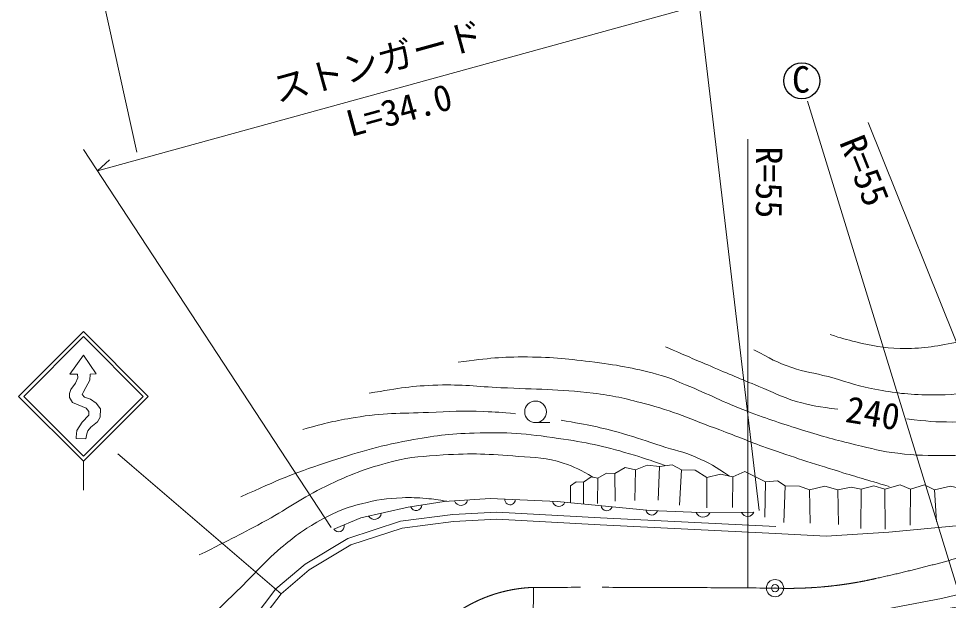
# Model space of a CAD drawing. Units: millimetres, scale not verified. Extents: x 40000 to 680000, y 20000 to 380000.
# Drawn here: x 207990 to 272530, y 280816 to 321182 of the extents above; entities that cross this region are included whole.
import ezdxf
from ezdxf.enums import TextEntityAlignment as Align

# ---------------------------------------------------------------- set-up
doc = ezdxf.new("R2010")
doc.units = ezdxf.units.MM
doc.header["$LTSCALE"] = 1000
doc.header["$PDMODE"] = 32
doc.header["$PDSIZE"] = 500
doc.linetypes.add('CHAIN', pattern=[18.5, 12, -1.5, 3.5, -1.5])
for name, color, linetype, lineweight in [('M-BGD', 7, 'Continuous', 13), ('M-BMK', 2, 'CHAIN', 13), ('M-BMK-SRVR', 3, 'Continuous', 13), ('M-STR-HTXT', 7, 'Continuous', 13), ('M-STR-STRC', 7, 'Continuous', 13)]:
    doc.layers.add(name, color=color, linetype=linetype, lineweight=lineweight)
doc.styles.add('ＭＳ ゴシック', font='')
doc.styles.get('ＭＳ ゴシック').set_extended_font_data('MS Gothic')

msp = doc.modelspace()

# ---------------------------------------------------------------- linework, layer by layer
at = {"layer": 'M-BGD'}
msp.add_line((243875, 293149), (244875, 293149), dxfattribs=at)
for points in [[(260530, 285457), (264046, 285278), (268401, 285550), (273557, 286047), (277740, 286934), (282689, 288612), (286275, 290021), (290822, 292117), (294056, 294167), (298200, 297248), (299735, 298538), (303180, 301434), (306425, 304161), (308626, 305662), (310804, 307064), (318164, 311434), (325772, 315735), (329444, 317709), (336857, 321680), (348294, 327834)], [(267801, 280144), (272049, 280945), (274470, 281528), (281122, 283641), (286534, 285803), (289394, 287156), (293011, 289134), (298342, 292647), (301064, 294757), (302580, 296056), (304972, 297827), (308758, 300634), (311452, 302621), (314475, 304693), (317430, 306461), (321273, 308561), (328854, 312552), (339265, 318257), (350288, 324210)], [(249384, 289614), (250097, 290031), (250806, 289881), (250767, 287748)], [(250806, 289881), (251629, 290195), (252470, 290117), (252377, 287776)], [(252470, 290117), (253357, 290222), (253995, 289867), (253875, 287416)], [(253995, 289867), (254961, 289851), (255759, 289352), (255756, 287249)], [(247205, 289026), (247726, 289397), (248199, 289300), (248173, 287536)], [(248199, 289300), (248794, 289653), (249384, 289614), (249404, 287698)], [(255759, 289352), (256704, 289584), (257574, 289392), (257544, 287258)], [(257574, 289392), (258402, 289762), (259832, 289036), (259785, 286582)], [(246301, 287593), (246309, 288755), (246696, 289036), (247205, 289026), (247202, 287507)], [(259832, 289036), (260662, 289122), (261188, 288768), (261113, 286214)], [(261188, 288768), (262185, 288740), (262889, 288486), (262939, 286170)], [(262889, 288486), (263947, 288740), (264850, 288491), (264897, 286080)], [(264850, 288491), (265781, 288683), (266468, 288522), (266446, 285813)], [(266468, 288522), (267343, 288755), (268113, 288533), (268146, 285747)], [(268113, 288533), (269173, 288837), (269898, 288544), (269884, 286039)], [(269898, 288544), (270862, 288830), (271560, 288487), (271715, 286293)], [(271560, 288487), (272668, 288747), (273366, 288575), (273510, 286586)], [(229866, 285761), (231749, 286533), (235036, 287286), (237532, 287682), (240716, 287880), (245378, 287682), (251839, 287060), (255844, 286881), (259027, 286938)], [(223507, 277371), (224276, 279533), (225852, 281613), (227882, 283341), (230837, 285114), (234502, 286304), (238135, 286783), (241176, 286945), (248387, 286539), (260554, 285946)], [(223967, 277207), (224712, 279298), (226209, 281276), (228168, 282943), (231041, 284666), (234610, 285825), (238180, 286296), (241175, 286456), (248361, 286051), (260530, 285457)]]:
    msp.add_lwpolyline(points, dxfattribs=at)
msp.add_circle((243875, 293899), 750, dxfattribs=at)
for centre, radius, start, end in [((235587, 287443), 387, 199.22874, 358.78312), ((238695, 287868), 461, 197.82349, 349.28696), ((242102, 287814), 366, 176.52394, 358.61751), ((245487, 287778), 442, 190.74656, 340.59613), ((248816, 287435), 396, 186.64561, 342.36338), ((232690, 286920), 482, 213.17545, 352.64587), ((251938, 287159), 420, 189.32392, 343.28668), ((255501, 287109), 514, 201.8532, 333.93708), ((258600, 287098), 456, 202.52546, 339.50849), ((230202, 285970), 396, 211.93812, 12.64914)]:
    msp.add_arc(centre, radius, start, end, dxfattribs=at)
for points, knots in [([(269649, 293419), (271109, 293230), (271586, 293194), (272833, 293193), (274495, 293193), (275436, 293318), (277062, 293664), (278355, 293940), (279098, 294073), (280323, 294570), (282471, 295443), (283684, 295989), (285588, 297311), (287342, 298528), (288227, 299347), (289836, 300749), (292233, 302837), (293435, 304162), (295788, 306300), (298064, 308367), (299279, 309599), (301681, 311519), (303103, 312657), (303871, 313354), (305443, 314273), (306689, 315001), (307435, 315339), (308783, 315852), (310409, 316471), (311361, 316721), (313058, 317101), (315123, 317563), (316330, 317555), (318406, 317965), (320342, 318349), (321424, 318585), (323333, 319084), (325568, 319669), (326828, 319981), (329012, 320733), (330714, 321319), (331599, 321826), (333267, 322500), (334135, 322851), (334411, 322963), (335493, 323391)], [0, 0, 0, 0, 1, 1, 1, 2, 2, 2, 3, 3, 3, 4, 4, 4, 5, 5, 5, 6, 6, 6, 7, 7, 7, 8, 8, 8, 9, 9, 9, 10, 10, 10, 11, 11, 11, 12, 12, 12, 13, 13, 13, 14, 14, 14, 15, 15, 15, 15]), ([(267744, 280141), (268093, 279967), (268256, 279934), (268598, 279846), (269688, 279565), (270353, 279942), (271468, 280095), (274319, 280489), (275868, 281000), (278661, 281697), (281451, 282394), (282996, 282856), (285781, 283571), (290087, 284678), (292594, 284956), (296831, 286304), (298513, 286839), (299466, 287129), (301074, 287857), (303214, 288826), (304369, 289464), (306438, 290579), (308252, 291556), (309190, 292250), (311033, 293173), (313021, 294168), (314188, 294615), (316237, 295478), (318800, 296558), (320256, 297115), (322849, 298120), (325202, 299031), (326567, 299421), (328902, 300378), (331333, 301374), (332686, 301964), (335026, 303159), (338400, 304881), (340179, 306054), (343480, 307914), (346039, 309356), (347419, 310264), (350029, 311613), (351231, 312234), (351957, 312479), (353151, 313118), (354128, 313640), (354455, 313830), (355612, 314530)], [0, 0, 0, 0, 1, 1, 1, 2, 2, 2, 3, 3, 3, 4, 4, 4, 5, 5, 5, 6, 6, 6, 7, 7, 7, 8, 8, 8, 9, 9, 9, 10, 10, 10, 11, 11, 11, 12, 12, 12, 13, 13, 13, 14, 14, 14, 15, 15, 15, 16, 16, 16, 16]), ([(238495, 297352), (240729, 297625), (241429, 297715), (243317, 297706), (245143, 297698), (246166, 297567), (247978, 297342), (249803, 297115), (250820, 296905), (252594, 296427), (253276, 296244), (253625, 296040), (254280, 295777), (255970, 295099), (256861, 294581), (258566, 293941), (260072, 293375), (260929, 293091), (262465, 292613), (263868, 292176), (264662, 291955), (266091, 291614), (267223, 291345), (267855, 291158), (269011, 291021), (270353, 290862), (271116, 290861), (272467, 290871), (273920, 290882), (274746, 290880), (276178, 291125), (277821, 291408), (278712, 291744), (280275, 292322), (282002, 292960), (282966, 293360), (284568, 294266), (286011, 295081), (286777, 295620), (288091, 296630), (289574, 297770), (290319, 298515), (291710, 299766), (293057, 300977), (293776, 301695), (295116, 302914), (297096, 304714), (298210, 305718), (300231, 307472), (301714, 308760), (302469, 309583), (304071, 310720), (305095, 311447), (305646, 311919), (306794, 312428), (307606, 312787), (307942, 312904), (308941, 313172)], [0, 0, 0, 0, 1, 1, 1, 2, 2, 2, 3, 3, 3, 4, 4, 4, 5, 5, 5, 6, 6, 6, 7, 7, 7, 8, 8, 8, 9, 9, 9, 10, 10, 10, 11, 11, 11, 12, 12, 12, 13, 13, 13, 14, 14, 14, 15, 15, 15, 16, 16, 16, 17, 17, 17, 18, 18, 18, 19, 19, 19, 19]), ([(264333, 299265), (265153, 298986), (265410, 298918), (266114, 298747), (267287, 298461), (267967, 298344), (269175, 298304), (270694, 298253), (271551, 298438), (273046, 298718), (274447, 298981), (274955, 299134), (276577, 299641)], [0, 0, 0, 0, 1, 1, 1, 2, 2, 2, 3, 3, 3, 4, 4, 4, 4]), ([(252892, 298404), (254426, 297746), (254813, 297581), (256046, 297059), (257339, 296511), (258061, 296197), (259361, 295666), (260376, 295250), (260918, 294936), (261971, 294625), (263070, 294300), (263516, 294248), (264855, 294079)], [0, 0, 0, 0, 1, 1, 1, 2, 2, 2, 3, 3, 3, 4, 4, 4, 4]), ([(259024, 298206), (260199, 297571), (260582, 297353), (261652, 296982), (262613, 296649), (263193, 296601), (264176, 296341), (265345, 296032), (265975, 295755), (267162, 295522), (268630, 295234), (269471, 295118), (270967, 295079), (272334, 295043), (273108, 295114), (274461, 295315), (275474, 295465), (276055, 295581), (276997, 295983), (277587, 296236), (277816, 296347), (278456, 296737)], [0, 0, 0, 0, 1, 1, 1, 2, 2, 2, 3, 3, 3, 4, 4, 4, 5, 5, 5, 6, 6, 6, 7, 7, 7, 7]), ([(232327, 295193), (234525, 295564), (235219, 295693), (237092, 295753), (238804, 295807), (239762, 295656), (241472, 295574), (243975, 295453), (245386, 295478), (247876, 295195), (249274, 295036), (250043, 294825), (251407, 294479), (253514, 293944), (254617, 293382), (256662, 292643), (257932, 292183), (258616, 291852), (259893, 291409), (261863, 290725), (262975, 290365), (264969, 289751), (266312, 289338), (266745, 289207), (268416, 288725)], [0, 0, 0, 0, 1, 1, 1, 2, 2, 2, 3, 3, 3, 4, 4, 4, 5, 5, 5, 6, 6, 6, 7, 7, 7, 8, 8, 8, 8]), ([(227723, 292672), (229383, 293143), (229912, 293264), (231342, 293505), (233308, 293836), (234442, 293774), (236433, 293857), (237933, 293919), (238776, 293988), (240276, 293921), (241141, 293882), (241440, 293867), (242486, 293761)], [0, 0, 0, 0, 1, 1, 1, 2, 2, 2, 3, 3, 3, 4, 4, 4, 4]), ([(245640, 293329), (247668, 292951), (248262, 292867), (249899, 292400), (250960, 292097), (251539, 291875), (252589, 291535), (253534, 291230), (254095, 291144), (255007, 290751), (255965, 290336), (256308, 290110), (257340, 289444)], [0, 0, 0, 0, 1, 1, 1, 2, 2, 2, 3, 3, 3, 4, 4, 4, 4]), ([(223419, 288008), (226137, 289218), (226947, 289587), (229295, 290362), (231515, 291095), (232780, 291470), (235075, 291915), (236830, 292255), (237836, 292363), (239622, 292427), (241902, 292509), (243194, 292389), (245451, 292059), (247410, 291772), (248508, 291555), (250405, 290985), (251375, 290694), (251719, 290591), (252864, 290164)], [0, 0, 0, 0, 1, 1, 1, 2, 2, 2, 3, 3, 3, 4, 4, 4, 5, 5, 5, 6, 6, 6, 6]), ([(220528, 283971), (222799, 285099), (223411, 285398), (225219, 286388), (226826, 287269), (227636, 287929), (229286, 288726), (231034, 289571), (232067, 289964), (233945, 290455), (235287, 290806), (236084, 290805), (237468, 290904), (239489, 291048), (240636, 290973), (242655, 290808), (243890, 290706), (244622, 290746), (245794, 290343), (246636, 290054), (246979, 289889), (247857, 289370)], [0, 0, 0, 0, 1, 1, 1, 2, 2, 2, 3, 3, 3, 4, 4, 4, 5, 5, 5, 6, 6, 6, 7, 7, 7, 7]), ([(217934, 277401), (219032, 277990), (219379, 278201), (220237, 278816), (221388, 279642), (221895, 280278), (222927, 281250), (224230, 282478), (224838, 283298), (226202, 284459), (227114, 285235), (227662, 285639), (228698, 286239), (229828, 286894), (230523, 287191), (231787, 287520), (232871, 287801), (233505, 287878), (234622, 287934), (235266, 287967), (235629, 287942), (236271, 287887), (236841, 287838), (237041, 287808), (237724, 287694)], [0, 0, 0, 0, 1, 1, 1, 2, 2, 2, 3, 3, 3, 4, 4, 4, 5, 5, 5, 6, 6, 6, 7, 7, 7, 8, 8, 8, 8]), ([(246348, 279998), (246727, 279748), (246864, 279684), (247208, 279508), (248085, 279061), (248652, 278977), (249604, 278725), (250725, 278428), (251388, 278423), (252535, 278254), (253901, 278053), (254667, 277938), (256042, 277816), (258985, 277556), (260640, 277367), (263595, 277388), (265517, 277402), (266597, 277442), (268511, 277623), (270633, 277824), (271823, 277949), (273927, 278292), (275316, 278519), (276101, 278632), (277462, 278991), (279008, 279399), (279865, 279669), (281371, 280206), (282603, 280646), (283260, 280981), (284489, 281430), (286144, 282035), (287108, 282269), (288791, 282792), (289373, 282972), (289556, 283029), (290282, 283251)], [0, 0, 0, 0, 1, 1, 1, 2, 2, 2, 3, 3, 3, 4, 4, 4, 5, 5, 5, 6, 6, 6, 7, 7, 7, 8, 8, 8, 9, 9, 9, 10, 10, 10, 11, 11, 11, 12, 12, 12, 12])]:
    msp.add_open_spline(points, degree=3, knots=knots, dxfattribs=at)
at = {"layer": 'M-BMK'}
for centre, radius, start, end in [((245159, 383925), 104016, 282.39359, 288.69688), ((261413, 308983), 27333, 268.07847, 282.83282), ((244087, 271639), 10085, 92.02528, 267.37664), ((247639, -1155554), 1437277, 89.48744, 90.1558)]:
    msp.add_arc(centre, radius, start, end, dxfattribs=at)
at = {"layer": 'M-BMK-SRVR'}
msp.add_circle((260496, 281665), 600, dxfattribs=at)
msp.add_point((260496, 281665), dxfattribs=at)
at = {"layer": 'M-STR-HTXT'}
for p, q in [((216203, 311915), (213431, 324388)), ((255026, 323938), (259404, 287049)), ((213464, 310626), (255242, 322118)), ((278448, 285379), (266958, 313966)), ((258599, 281681), (258603, 312825)), ((229686, 285877), (212504, 312092)), ((213464, 310626), (214296, 311373)), ((243731, 281717), (243625, 261564))]:
    msp.add_line(p, q, dxfattribs=at)
at = {"layer": 'M-STR-STRC'}
for p, q in [((273271, 281239), (262743, 315460)), ((207990, 294971), (212490, 299471)), ((216990, 294970), (212490, 299471)), ((208343, 294971), (212490, 299117)), ((216637, 294970), (212490, 299117)), ((207990, 294971), (212490, 290470)), ((208343, 294971), (212490, 290824)), ((212490, 290824), (216637, 294970)), ((212490, 290470), (216990, 294970)), ((212490, 290470), (212490, 288470)), ((226209, 281276), (214872, 290991))]:
    msp.add_line(p, q, dxfattribs=at)
msp.add_lwpolyline([(211995, 292138), (212040, 292596), (212411, 293189), (212865, 293666), (212865, 293915), (212682, 294164), (211730, 294544), (211515, 294899), (211531, 295179), (211616, 295450), (211945, 295880), (212092, 296248), (212079, 296512), (211551, 296502), (212489, 297842), (213379, 296525), (212949, 296509), (212926, 296105), (212662, 295596), (212463, 295241), (212408, 295101), (212574, 294925), (212975, 294782), (213366, 294505), (213669, 294110), (213659, 293539), (213473, 293203), (213004, 292832), (212787, 292591), (212726, 292368), (212651, 292037), (211996, 292042)], close=True, dxfattribs=at)
at = {"layer": 'M-STR-STRC', "lineweight": 25}
msp.add_circle((262354, 316870), 1250, dxfattribs=at)

# ---------------------------------------------------------------- texts
at = {"layer": 'M-BGD', "style": 'ＭＳ ゴシック'}
msp.add_text('240', height=1833, rotation=350.74, dxfattribs=at).set_placement((267064, 292365), align=Align.BOTTOM_CENTER)
at = {"layer": 'M-STR-HTXT', "style": 'ＭＳ ゴシック'}
for s, p in [('ストンガード', (226090, 314813)), ('L=34.0', (231183, 312433))]:
    msp.add_text(s, height=1833, rotation=15.38, dxfattribs=at).set_placement(p, align=Align.BOTTOM_LEFT)
for rotation, p in [(291.897, (266712, 310635)), (269.993, (260096, 309820))]:
    msp.add_text('R=55', height=1833, rotation=rotation, dxfattribs=at).set_placement(p, align=Align.MIDDLE_CENTER)
at = {"layer": 'M-STR-STRC', "style": 'ＭＳ ゴシック'}
msp.add_text('C', height=1833, dxfattribs=at).set_placement((261675, 315497), align=Align.BOTTOM_LEFT)

doc.saveas('drawing.dxf')
